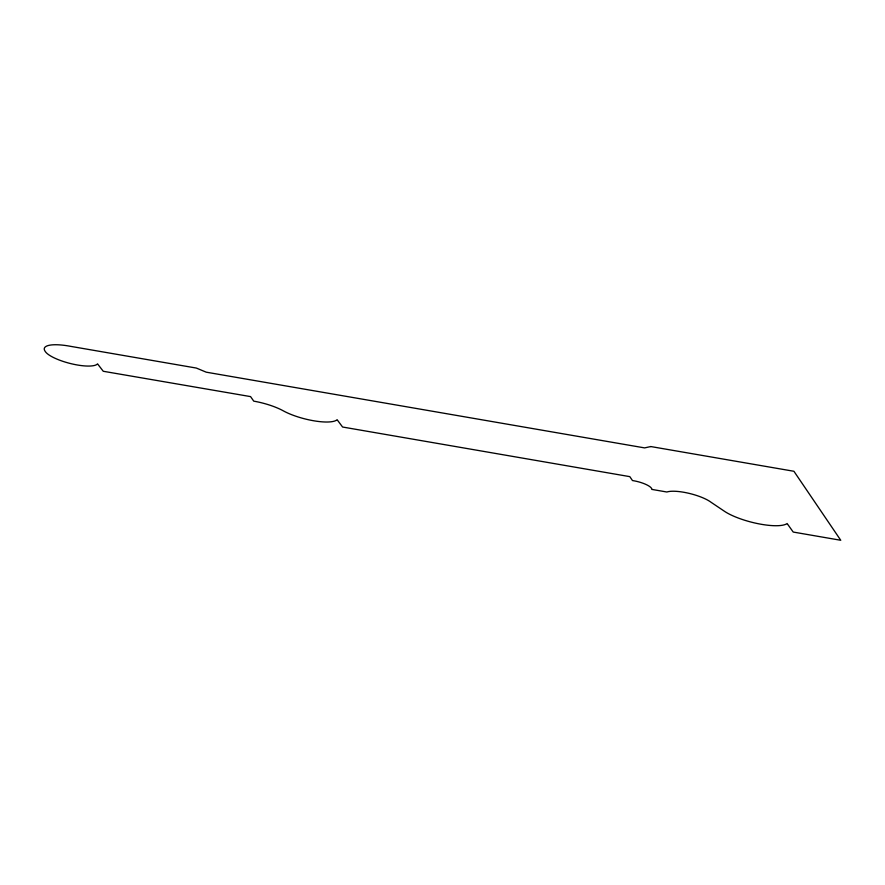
<?xml version="1.0" encoding="UTF-8"?>
<svg xmlns="http://www.w3.org/2000/svg" width="885" height="885" viewBox="0 0 885 885"><rect width="100%" height="100%" fill="white"/><g stroke="black" fill="none" stroke-linecap="round" stroke-linejoin="round"><path stroke-width="1.33" d="M650.785 446.549L644.623 447.898L206.227 372.176L196.348 368.06L70.667 346.356A32.612 8.773 14.5 0 0 45.235 351.433A27.479 7.39 14.5 0 0 71.497 363.79A27.479 7.39 14.5 0 0 97.538 363.846L103.246 371.269L250.566 396.602L253.752 401.148A31.606 8.496 14.5 0 1 283.432 410.917A32.402 8.717 14.5 0 0 314.496 420.906A32.402 8.717 14.5 0 0 337.108 419.7L342.584 427.024L629.81 476.639L632.476 480.555A15.31 4.115 14.5 0 1 651.769 489.394L666.87 492.005A25.776 6.936 14.5 0 1 688.773 493.288A25.776 6.936 14.5 0 1 711.164 502.348L724.052 511.01A36.031 9.691 14.5 0 0 758.467 523.765A36.031 9.691 14.5 0 0 787.13 523.533L793.214 532.051L840.75 540.27L793.922 471.274L650.785 446.549"/></g></svg>
